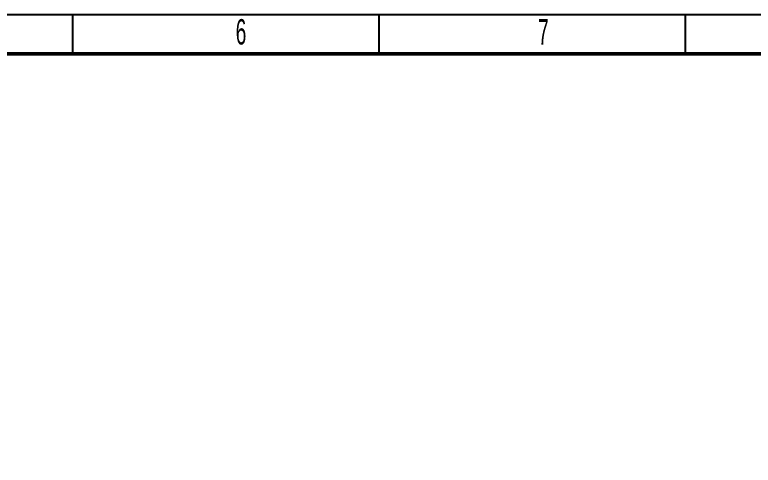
# Model space of a CAD drawing. Extents: x -319 to 3117, y -991 to 292.
# Drawn here: x 2210.2 to 2621.7, y 40.8 to 292 of the extents above; entities that cross this region are included whole.
import ezdxf

# ---------------------------------------------------------------- set-up
doc = ezdxf.new("R2010")
doc.units = 0
doc.linetypes.add('Caddy_Solid', pattern=[0])
doc.layers.get('0').update_dxf_attribs({"lineweight": 15})
doc.layers.add('100', color=7, linetype='Continuous')
doc.layers.add('SYMS', color=7, linetype='Continuous')
doc.styles.add('Caddy_Vectorfont1p', font='arial.ttf', dxfattribs={"width": 0.9})

msp = doc.modelspace()

# ---------------------------------------------------------------- linework, layer by layer
at = {"linetype": 'Caddy_Solid', "lineweight": 25}
for p, q in [((2242.568, 270.4), (2242.568, 292)), ((2413.208, 270.4), (2413.208, 292)), ((2583.848, 270.4), (2583.848, 292))]:
    msp.add_line(p, q, dxfattribs=at)
at = {"layer": '100', "linetype": 'Caddy_Solid', "lineweight": 50}
msp.add_line((1389.368, 270.136), (3095.768, 270.136), dxfattribs=at)
at = {"layer": 'SYMS'}
msp.add_lwpolyline([(1302.968, -991.04), (3117.368, -991.04), (3117.368, 292), (1302.968, 292)], close=True, dxfattribs=at)

# ---------------------------------------------------------------- texts
at = {"lineweight": 60, "style": 'Caddy_Vectorfont1p', "width": 0.54}
for s, p in [('6', (2333.288, 275.411)), ('7', (2501.768, 275.411))]:
    msp.add_text(s, height=14.148, dxfattribs=at).set_placement(p)

doc.saveas('drawing.dxf')
